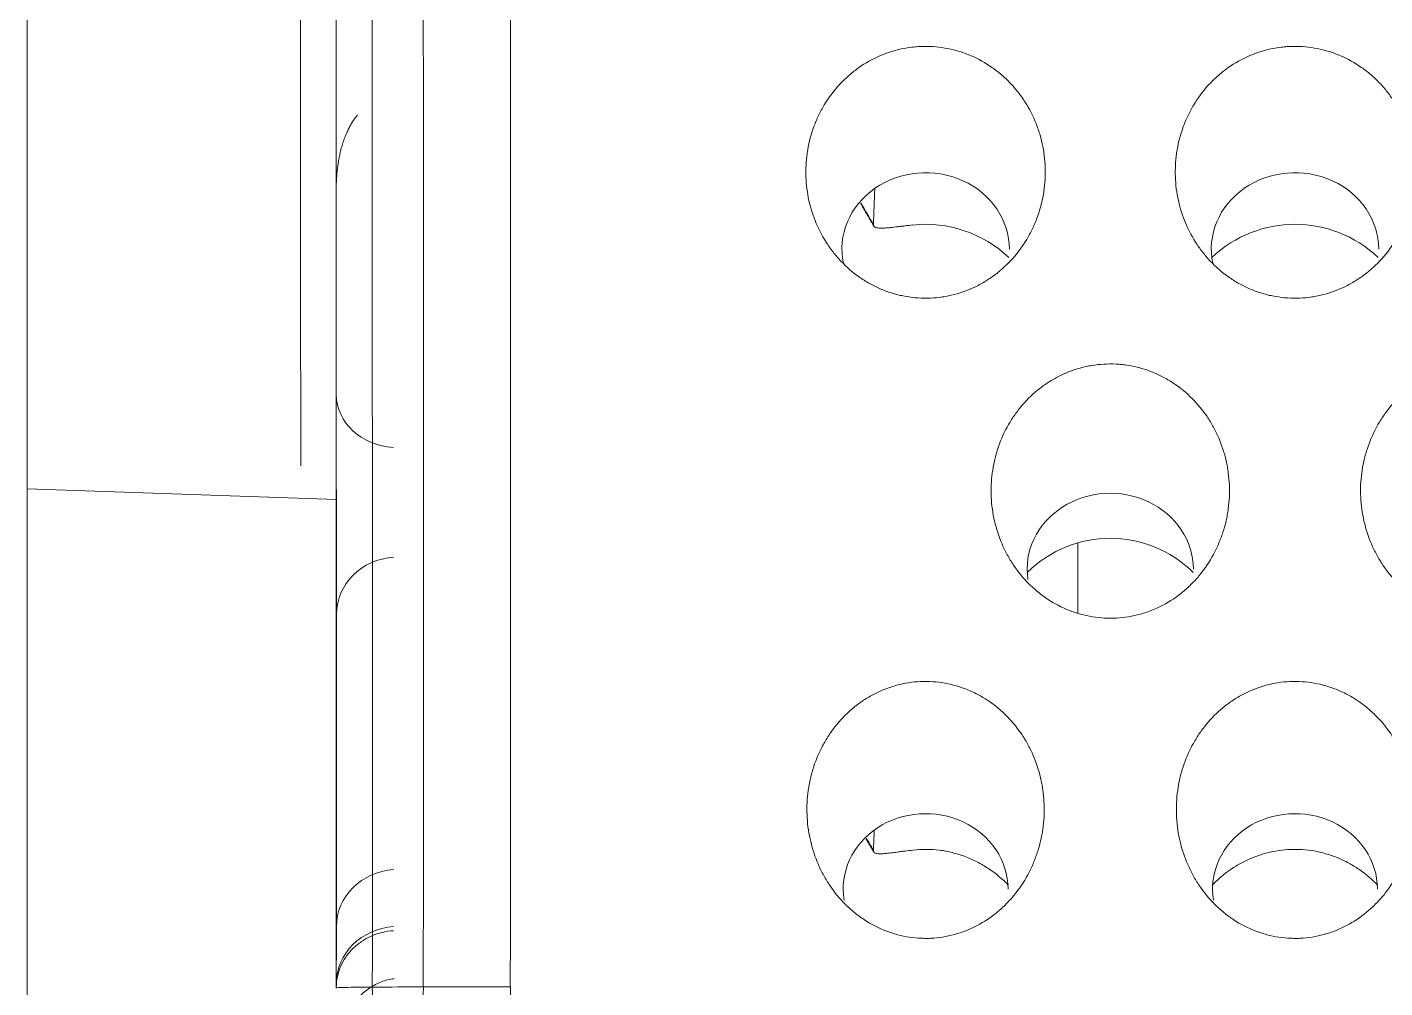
# Model space of a CAD drawing. Header units: millimetres. Extents: x 70151 to 230897, y 35202 to 113211.
# Drawn here: x 178099.42 to 178110.4, y 69166.39 to 69174.16 of the extents above; entities that cross this region are included whole.
import ezdxf

# ---------------------------------------------------------------- set-up
doc = ezdxf.new("R2010")
doc.units = ezdxf.units.MM
doc.header["$LTSCALE"] = 50
doc.layers.add('2-con', color=2, linetype='Continuous')
doc.layers.add('mark-B', color=2, linetype='Continuous', lineweight=20)

# ---------------------------------------------------------------- blocks, each defined once
blk = doc.blocks.new('무풍1WAY 대형')
at = {"layer": 'mark-B'}
for p, q in [((546.995, -410.538), (546.995, -409.971)), ((555.493, -410.975), (552.992, -410.888))]:
    blk.add_line(p, q, dxfattribs=at)
for centre, major_axis, ratio, start_param, end_param in [((552.495, -406.972), (0.498, -0.002), 0.927181, 4.785083, 6.283153), ((552.494, -407.433), (0.498, -0.001), 0.92732, 4.784149, 6.283153), ((545.24, -407.737), (-0.667, 0), 0.913545, 0, 3.290718), ((548.227, -407.737), (-0.667, 0), 0.913545, 0, 3.290718), ((552.493, -409.96), (0.498, 0), 0.927363, 4.781301, 6.283164), ((546.734, -410.324), (-0.672, 0), 0.913545, 0, 3.278154), ((546.734, -409.572), (0, -1.002), 0.971746, 5.522574, 7.043802), ((552.495, -411.736), (-0.498, 0), 0.860216, 3.141593, 4.642001), ((545.24, -412.912), (-0.677, 0), 0.913545, 0, 3.331167), ((548.227, -412.912), (-0.677, 0), 0.913545, 0, 3.331167), ((545.24, -412.084), (0, -1.029), 0.971746, 5.544418, 7.02195), ((548.227, -412.084), (0, -1.029), 0.971746, 5.544332, 6.386534)]:
    blk.add_ellipse(centre, major_axis=major_axis, ratio=ratio, start_param=start_param, end_param=end_param, dxfattribs=at)
for points, knots in [([(552.702, -406.943), (552.701, -406.898), (552.701, -406.81), (552.699, -406.633), (552.696, -406.501), (552.687, -406.237), (552.677, -406.061), (552.638, -405.535), (552.599, -405.186), (552.519, -404.664), (552.489, -404.49), (552.439, -404.23), (552.421, -404.144), (552.384, -403.971), (552.365, -403.885), (552.264, -403.455), (552.171, -403.115), (552.011, -402.612), (551.954, -402.445), (551.864, -402.196), (551.833, -402.113), (551.77, -401.948), (551.738, -401.866), (551.571, -401.458), (551.425, -401.137), (551.11, -400.51), (550.941, -400.204), (550.668, -399.753), (550.575, -399.605), (550.381, -399.312), (550.281, -399.167), (550.178, -399.023)], [0, 0, 0, 0, 0.015625, 0.03125, 0.0625, 0.0625, 0.125, 0.125, 0.25, 0.25, 0.3125, 0.3125, 0.34375, 0.34375, 0.375, 0.375, 0.5, 0.5, 0.5625, 0.5625, 0.59375, 0.59375, 0.625, 0.625, 0.75, 0.75, 0.875, 0.875, 0.9375, 0.9375, 1, 1, 1, 1]), ([(549.84, -399.233), (550.041, -399.511), (550.23, -399.797), (550.583, -400.383), (550.747, -400.683), (550.976, -401.143), (551.05, -401.298), (551.156, -401.533), (551.19, -401.612), (551.258, -401.77), (551.291, -401.849), (551.451, -402.247), (551.567, -402.57), (551.723, -403.061), (551.796, -403.308), (551.861, -403.557), (551.904, -403.724), (551.924, -403.807), (552.022, -404.226), (552.152, -404.898), (552.229, -405.577), (552.28, -406.26), (552.291, -406.602), (552.289, -406.947)], [0, 0, 0, 0, 0.125, 0.125, 0.25, 0.25, 0.3125, 0.3125, 0.34375, 0.34375, 0.375, 0.375, 0.5, 0.5, 0.5625, 0.59375, 0.59375, 0.625, 0.625, 0.75, 0.875, 0.875, 1, 1, 1, 1]), ([(551.585, -406.945), (551.587, -406.618), (551.576, -406.293), (551.528, -405.645), (551.455, -405), (551.333, -404.361), (551.241, -403.963), (551.222, -403.884), (551.183, -403.726), (551.162, -403.647), (551.098, -403.41), (551.052, -403.254), (550.906, -402.787), (550.797, -402.481), (550.646, -402.102), (550.615, -402.026), (550.552, -401.876), (550.519, -401.801), (550.42, -401.577), (550.351, -401.43), (550.136, -400.992), (549.981, -400.707), (549.649, -400.149), (549.472, -399.876), (549.282, -399.61)], [0, 0, 0, 0, 0.125, 0.125, 0.25, 0.375, 0.375, 0.40625, 0.40625, 0.4375, 0.4375, 0.5, 0.5, 0.625, 0.625, 0.65625, 0.65625, 0.6875, 0.6875, 0.75, 0.75, 0.875, 0.875, 1, 1, 1, 1]), ([(552.984, -406.389), (552.985, -406.425), (552.984, -406.46), (552.977, -406.513), (552.975, -406.53), (552.968, -406.565), (552.964, -406.582), (552.95, -406.632), (552.938, -406.665), (552.916, -406.713), (552.907, -406.729), (552.89, -406.76), (552.881, -406.774), (552.861, -406.803), (552.851, -406.817), (552.828, -406.844), (552.816, -406.858), (552.779, -406.895), (552.752, -406.918), (552.708, -406.947), (552.693, -406.956), (552.661, -406.973), (552.645, -406.98), (552.596, -406.999), (552.561, -407.008), (552.526, -407.012)], [0, 0, 0, 0, 0.125, 0.125, 0.1875, 0.1875, 0.25, 0.25, 0.375, 0.375, 0.4375, 0.4375, 0.5, 0.5, 0.5625, 0.5625, 0.625, 0.625, 0.75, 0.75, 0.8125, 0.8125, 0.875, 0.875, 1, 1, 1, 1]), ([(555.493, -432.338), (555.493, -430.208), (555.493, -428.078), (555.493, -423.815), (555.493, -421.683), (555.493, -415.283), (555.493, -411.012), (555.493, -406.739)], [0, 0, 0, 0, 0.25, 0.25, 0.5, 0.5, 1, 1, 1, 1]), ([(551.586, -417.851), (551.586, -417.4), (551.586, -416.948), (551.586, -416.043), (551.586, -415.59), (551.585, -414.231), (551.584, -413.323), (551.583, -411.959), (551.583, -411.504), (551.583, -410.593), (551.583, -410.138), (551.583, -408.77), (551.584, -407.858), (551.586, -406.945)], [0, 0, 0, 0, 0.125, 0.125, 0.25, 0.25, 0.5, 0.5, 0.625, 0.625, 0.75, 0.75, 1, 1, 1, 1]), ([(551.585, -406.945), (551.65, -406.946), (551.715, -406.946), (551.843, -406.947), (551.906, -406.947), (552.026, -406.947), (552.084, -406.947), (552.192, -406.947), (552.243, -406.947), (552.289, -406.947)], [0, 0, 0, 0, 0.25, 0.25, 0.5, 0.5, 0.75, 0.75, 1, 1, 1, 1]), ([(552.29, -406.947), (552.288, -407.856), (552.288, -408.764), (552.287, -410.126), (552.287, -410.58), (552.287, -411.487), (552.288, -411.94), (552.288, -413.299), (552.289, -414.203), (552.29, -415.557), (552.29, -416.008), (552.29, -416.909), (552.29, -417.359), (552.29, -417.809)], [0, 0, 0, 0, 0.25, 0.25, 0.375, 0.375, 0.5, 0.5, 0.75, 0.75, 0.875, 0.875, 1, 1, 1, 1]), ([(552.993, -406.941), (552.993, -406.97), (552.99, -406.999), (552.978, -407.055), (552.97, -407.083), (552.947, -407.137), (552.933, -407.162), (552.899, -407.211), (552.88, -407.234), (552.838, -407.276), (552.814, -407.295), (552.764, -407.329), (552.737, -407.344), (552.681, -407.369), (552.652, -407.379), (552.592, -407.393), (552.561, -407.398), (552.53, -407.4)], [0, 0, 0, 0, 0.125, 0.125, 0.25, 0.25, 0.375, 0.375, 0.5, 0.5, 0.625, 0.625, 0.75, 0.75, 0.875, 0.875, 1, 1, 1, 1]), ([(552.702, -417.749), (552.702, -416.855), (552.702, -415.958), (552.702, -414.611), (552.702, -414.161), (552.702, -413.486), (552.702, -413.261), (552.702, -412.811), (552.702, -412.586), (552.702, -411.459), (552.7, -410.557), (552.699, -409.203), (552.699, -408.751), (552.699, -407.847), (552.7, -407.395), (552.702, -406.943)], [0, 0, 0, 0, 0.25, 0.25, 0.375, 0.375, 0.4375, 0.4375, 0.5, 0.5, 0.75, 0.75, 0.875, 0.875, 1, 1, 1, 1]), ([(552.993, -406.938), (552.993, -406.939), (552.987, -406.939), (552.961, -406.941), (552.942, -406.941), (552.892, -406.942), (552.862, -406.942), (552.789, -406.943), (552.748, -406.943), (552.702, -406.944)], [0, 0, 0, 0, 0.25, 0.25, 0.5, 0.5, 0.75, 0.75, 1, 1, 1, 1]), ([(552.993, -406.973), (552.993, -407.05), (552.993, -407.127), (552.992, -407.242), (552.992, -407.28), (552.992, -407.357), (552.992, -407.395), (552.992, -407.434)], [0, 0, 0, 0, 0.499662, 0.499662, 0.74983, 0.74983, 1, 1, 1, 1]), ([(552.995, -407.066), (552.995, -408.815), (552.995, -410.563), (552.995, -412.474), (552.995, -412.642), (552.995, -412.81)], [0, 0, 0, 0, 0.912093, 0.912093, 1, 1, 1, 1]), ([(545.888, -407.613), (545.935, -407.659), (545.976, -407.71), (546.031, -407.79), (546.048, -407.818), (546.071, -407.861), (546.079, -407.875), (546.093, -407.905), (546.1, -407.92), (546.133, -407.995), (546.154, -408.057), (546.176, -408.152), (546.183, -408.184), (546.192, -408.249), (546.195, -408.282), (546.201, -408.38), (546.199, -408.445), (546.188, -408.542), (546.183, -408.575), (546.173, -408.623), (546.169, -408.639), (546.161, -408.671), (546.157, -408.687), (546.133, -408.765), (546.109, -408.825), (546.064, -408.912), (546.048, -408.94), (546.021, -408.982), (546.012, -408.996), (545.993, -409.023), (545.983, -409.036), (545.933, -409.1), (545.889, -409.147), (545.827, -409.2), (545.814, -409.211), (545.788, -409.231), (545.775, -409.241), (545.734, -409.269), (545.707, -409.286), (545.621, -409.334), (545.561, -409.359), (545.482, -409.383), (545.467, -409.387), (545.434, -409.395), (545.418, -409.398), (545.37, -409.407), (545.306, -409.416), (545.24, -409.417), (545.175, -409.414), (545.142, -409.411), (545.044, -409.397), (544.981, -409.38), (544.889, -409.345), (544.859, -409.332), (544.8, -409.302), (544.744, -409.269), (544.691, -409.231), (544.653, -409.2), (544.64, -409.19), (544.616, -409.168), (544.603, -409.156), (544.545, -409.098), (544.503, -409.048), (544.457, -408.981), (544.449, -408.967), (544.431, -408.939), (544.423, -408.925), (544.399, -408.881), (544.385, -408.852), (544.346, -408.762), (544.325, -408.7), (544.306, -408.62), (544.303, -408.604), (544.297, -408.572), (544.289, -408.523), (544.284, -408.474), (544.279, -408.377), (544.281, -408.312), (544.29, -408.23), (544.293, -408.214), (544.298, -408.181), (544.307, -408.133), (544.327, -408.054), (544.349, -407.993), (544.373, -407.932), (544.387, -407.902), (544.432, -407.814), (544.467, -407.759), (544.527, -407.682), (544.548, -407.658), (544.582, -407.622), (544.594, -407.61), (544.617, -407.587), (544.63, -407.576), (544.692, -407.522), (544.745, -407.485), (544.83, -407.437), (544.86, -407.423), (544.905, -407.403), (544.92, -407.397), (544.951, -407.386), (544.967, -407.381), (545.045, -407.357), (545.109, -407.345), (545.191, -407.339), (545.207, -407.338), (545.24, -407.338), (545.257, -407.338), (545.306, -407.34), (545.371, -407.346), (545.435, -407.359), (545.483, -407.372), (545.499, -407.376), (545.53, -407.387), (545.546, -407.392), (545.622, -407.422), (545.68, -407.452), (545.749, -407.497), (545.762, -407.506), (545.789, -407.526), (545.802, -407.536), (545.84, -407.567), (545.865, -407.589), (545.888, -407.613)], [0, 0, 0, 0, 0.03125, 0.03125, 0.046875, 0.046875, 0.054687, 0.054687, 0.0625, 0.0625, 0.09375, 0.09375, 0.109375, 0.109375, 0.125, 0.125, 0.15625, 0.15625, 0.171875, 0.171875, 0.179687, 0.179687, 0.1875, 0.1875, 0.21875, 0.21875, 0.234375, 0.234375, 0.242187, 0.242187, 0.25, 0.25, 0.28125, 0.28125, 0.289062, 0.289062, 0.296875, 0.296875, 0.3125, 0.3125, 0.34375, 0.34375, 0.351562, 0.351562, 0.359375, 0.359375, 0.375, 0.390625, 0.390625, 0.40625, 0.40625, 0.4375, 0.4375, 0.453125, 0.453125, 0.46875, 0.484375, 0.484375, 0.492188, 0.492188, 0.5, 0.5, 0.53125, 0.53125, 0.539063, 0.539063, 0.546875, 0.546875, 0.5625, 0.5625, 0.59375, 0.59375, 0.601563, 0.601563, 0.609375, 0.625, 0.625, 0.65625, 0.65625, 0.664063, 0.664063, 0.671875, 0.6875, 0.703125, 0.703125, 0.71875, 0.71875, 0.75, 0.75, 0.765625, 0.765625, 0.773438, 0.773438, 0.78125, 0.78125, 0.8125, 0.8125, 0.828125, 0.828125, 0.835938, 0.835938, 0.84375, 0.84375, 0.875, 0.875, 0.882813, 0.882813, 0.890625, 0.890625, 0.90625, 0.921875, 0.921875, 0.929688, 0.929688, 0.9375, 0.9375, 0.96875, 0.96875, 0.976563, 0.976563, 0.984375, 0.984375, 1, 1, 1, 1]), ([(548.876, -407.613), (548.923, -407.659), (548.964, -407.71), (549.018, -407.79), (549.035, -407.818), (549.059, -407.861), (549.067, -407.875), (549.081, -407.905), (549.088, -407.92), (549.121, -407.995), (549.141, -408.057), (549.164, -408.152), (549.17, -408.184), (549.18, -408.249), (549.183, -408.282), (549.189, -408.38), (549.187, -408.445), (549.175, -408.542), (549.17, -408.575), (549.16, -408.623), (549.157, -408.639), (549.149, -408.671), (549.144, -408.687), (549.121, -408.765), (549.096, -408.825), (549.052, -408.912), (549.035, -408.94), (549.009, -408.982), (549, -408.996), (548.981, -409.023), (548.971, -409.036), (548.921, -409.1), (548.876, -409.147), (548.814, -409.2), (548.802, -409.211), (548.776, -409.231), (548.762, -409.241), (548.722, -409.269), (548.694, -409.286), (548.609, -409.334), (548.549, -409.359), (548.47, -409.383), (548.454, -409.387), (548.422, -409.395), (548.406, -409.398), (548.358, -409.407), (548.293, -409.416), (548.228, -409.417), (548.162, -409.414), (548.129, -409.411), (548.032, -409.397), (547.969, -409.38), (547.877, -409.345), (547.846, -409.332), (547.788, -409.302), (547.731, -409.269), (547.678, -409.231), (547.64, -409.2), (547.628, -409.19), (547.603, -409.168), (547.591, -409.156), (547.533, -409.098), (547.491, -409.048), (547.445, -408.981), (547.436, -408.967), (547.419, -408.939), (547.411, -408.925), (547.387, -408.881), (547.372, -408.852), (547.333, -408.762), (547.313, -408.7), (547.294, -408.62), (547.291, -408.604), (547.284, -408.572), (547.276, -408.523), (547.272, -408.474), (547.266, -408.377), (547.268, -408.312), (547.278, -408.23), (547.28, -408.214), (547.286, -408.181), (547.295, -408.133), (547.315, -408.054), (547.337, -407.993), (547.361, -407.932), (547.375, -407.902), (547.42, -407.814), (547.455, -407.759), (547.515, -407.682), (547.536, -407.658), (547.57, -407.622), (547.581, -407.61), (547.605, -407.587), (547.617, -407.576), (547.679, -407.522), (547.733, -407.485), (547.818, -407.437), (547.847, -407.423), (547.892, -407.403), (547.908, -407.397), (547.939, -407.386), (547.954, -407.381), (548.033, -407.357), (548.097, -407.345), (548.178, -407.339), (548.195, -407.338), (548.228, -407.338), (548.244, -407.338), (548.294, -407.34), (548.359, -407.346), (548.423, -407.359), (548.47, -407.372), (548.486, -407.376), (548.517, -407.387), (548.533, -407.392), (548.61, -407.422), (548.668, -407.452), (548.736, -407.497), (548.75, -407.506), (548.776, -407.526), (548.79, -407.536), (548.828, -407.567), (548.852, -407.589), (548.876, -407.613)], [0, 0, 0, 0, 0.03125, 0.03125, 0.046875, 0.046875, 0.054687, 0.054687, 0.0625, 0.0625, 0.09375, 0.09375, 0.109375, 0.109375, 0.125, 0.125, 0.15625, 0.15625, 0.171875, 0.171875, 0.179687, 0.179687, 0.1875, 0.1875, 0.21875, 0.21875, 0.234375, 0.234375, 0.242187, 0.242187, 0.25, 0.25, 0.28125, 0.28125, 0.289062, 0.289062, 0.296875, 0.296875, 0.3125, 0.3125, 0.34375, 0.34375, 0.351562, 0.351562, 0.359375, 0.359375, 0.375, 0.390625, 0.390625, 0.40625, 0.40625, 0.4375, 0.4375, 0.453125, 0.453125, 0.46875, 0.484375, 0.484375, 0.492187, 0.492187, 0.5, 0.5, 0.53125, 0.53125, 0.539062, 0.539062, 0.546875, 0.546875, 0.5625, 0.5625, 0.59375, 0.59375, 0.601562, 0.601562, 0.609375, 0.625, 0.625, 0.65625, 0.65625, 0.664062, 0.664062, 0.671875, 0.6875, 0.703125, 0.703125, 0.71875, 0.71875, 0.75, 0.75, 0.765625, 0.765625, 0.773437, 0.773437, 0.78125, 0.78125, 0.8125, 0.8125, 0.828125, 0.828125, 0.835937, 0.835937, 0.84375, 0.84375, 0.875, 0.875, 0.882813, 0.882813, 0.890625, 0.890625, 0.90625, 0.921875, 0.921875, 0.929688, 0.929688, 0.9375, 0.9375, 0.96875, 0.96875, 0.976563, 0.976563, 0.984375, 0.984375, 1, 1, 1, 1]), ([(545.907, -407.77), (545.902, -407.774), (545.898, -407.779), (545.882, -407.795), (545.848, -407.828), (545.787, -407.878), (545.734, -407.913), (545.693, -407.937), (545.679, -407.945), (545.651, -407.96), (545.636, -407.967), (545.564, -408), (545.504, -408.021), (545.411, -408.042), (545.379, -408.047), (545.316, -408.055), (545.284, -408.057), (545.189, -408.058), (545.125, -408.053), (545.047, -408.037), (545.031, -408.033), (545, -408.025), (544.954, -408.012), (544.88, -407.985), (544.823, -407.957), (544.781, -407.934), (544.767, -407.925), (544.74, -407.908), (544.727, -407.9), (544.662, -407.854), (544.614, -407.813), (544.571, -407.768)], [0, 0, 0, 0, 0.01294, 0.01294, 0.044816, 0.108567, 0.172318, 0.172318, 0.204194, 0.204194, 0.236069, 0.236069, 0.363572, 0.363572, 0.427323, 0.427323, 0.491074, 0.491074, 0.618576, 0.618576, 0.650452, 0.650452, 0.682327, 0.746079, 0.80983, 0.80983, 0.841705, 0.841705, 0.873581, 0.873581, 1, 1, 1, 1]), ([(548.329, -408.052), (548.257, -408.06), (548.187, -408.059), (548.098, -408.049), (548.081, -408.046), (548.046, -408.039), (548.028, -408.036), (547.976, -408.023), (547.908, -408.002), (547.843, -407.973), (547.795, -407.949), (547.78, -407.94), (547.749, -407.922), (547.734, -407.912), (547.66, -407.864), (547.607, -407.818), (547.558, -407.768)], [0, 0, 0, 0, 0.250767, 0.250767, 0.313459, 0.313459, 0.376151, 0.376151, 0.501535, 0.626918, 0.626918, 0.68961, 0.68961, 0.752302, 0.752302, 1, 1, 1, 1]), ([(548.649, -408.05), (548.649, -408.043), (548.647, -408.038), (548.642, -408.032), (548.639, -408.03), (548.634, -408.027), (548.63, -408.026), (548.619, -408.023), (548.609, -408.022), (548.592, -408.021), (548.586, -408.022), (548.573, -408.022), (548.559, -408.023), (548.543, -408.025), (548.527, -408.027), (548.518, -408.028), (548.492, -408.031), (548.473, -408.033), (548.444, -408.037), (548.434, -408.039), (548.413, -408.042), (548.403, -408.043), (548.372, -408.047), (548.35, -408.049), (548.329, -408.052)], [0, 0, 0, 0, 0.125, 0.125, 0.1875, 0.1875, 0.25, 0.25, 0.375, 0.375, 0.4375, 0.4375, 0.5, 0.5625, 0.5625, 0.625, 0.625, 0.75, 0.75, 0.8125, 0.8125, 0.875, 0.875, 1, 1, 1, 1]), ([(544.405, -410.206), (544.452, -410.253), (544.493, -410.303), (544.547, -410.384), (544.563, -410.411), (544.594, -410.468), (544.609, -410.498), (544.648, -410.588), (544.668, -410.65), (544.689, -410.745), (544.695, -410.777), (544.704, -410.842), (544.707, -410.875), (544.712, -410.973), (544.709, -411.037), (544.696, -411.134), (544.69, -411.166), (544.68, -411.214), (544.676, -411.23), (544.667, -411.261), (544.662, -411.277), (544.637, -411.355), (544.612, -411.414), (544.566, -411.5), (544.549, -411.528), (544.512, -411.582), (544.493, -411.608), (544.431, -411.684), (544.385, -411.73), (544.322, -411.781), (544.309, -411.791), (544.283, -411.811), (544.269, -411.82), (544.228, -411.847), (544.2, -411.864), (544.114, -411.909), (544.053, -411.933), (543.974, -411.955), (543.958, -411.959), (543.926, -411.966), (543.878, -411.975), (543.797, -411.984), (543.732, -411.984), (543.683, -411.982), (543.667, -411.981), (543.634, -411.977), (543.618, -411.975), (543.537, -411.962), (543.474, -411.945), (543.383, -411.909), (543.353, -411.895), (543.295, -411.865), (543.238, -411.832), (543.186, -411.794), (543.148, -411.763), (543.135, -411.752), (543.111, -411.73), (543.099, -411.719), (543.041, -411.661), (543, -411.611), (542.954, -411.544), (542.945, -411.53), (542.928, -411.502), (542.92, -411.488), (542.897, -411.444), (542.882, -411.415), (542.844, -411.325), (542.824, -411.264), (542.806, -411.184), (542.802, -411.168), (542.797, -411.135), (542.789, -411.087), (542.785, -411.038), (542.781, -410.941), (542.783, -410.876), (542.794, -410.795), (542.797, -410.779), (542.803, -410.747), (542.813, -410.699), (542.834, -410.62), (542.857, -410.56), (542.876, -410.515), (542.883, -410.5), (542.897, -410.471), (542.905, -410.456), (542.944, -410.384), (542.98, -410.33), (543.041, -410.254), (543.063, -410.23), (543.098, -410.196), (543.11, -410.184), (543.134, -410.162), (543.146, -410.151), (543.209, -410.099), (543.263, -410.063), (543.35, -410.018), (543.379, -410.004), (543.425, -409.986), (543.441, -409.98), (543.472, -409.969), (543.487, -409.965), (543.566, -409.943), (543.63, -409.932), (543.712, -409.927), (543.728, -409.927), (543.761, -409.927), (543.777, -409.927), (543.826, -409.93), (543.891, -409.937), (543.955, -409.951), (544.002, -409.964), (544.018, -409.969), (544.049, -409.979), (544.065, -409.985), (544.141, -410.015), (544.198, -410.045), (544.266, -410.09), (544.28, -410.1), (544.306, -410.119), (544.319, -410.129), (544.357, -410.161), (544.382, -410.183), (544.405, -410.206)], [0, 0, 0, 0, 0.03125, 0.03125, 0.046875, 0.046875, 0.0625, 0.0625, 0.09375, 0.09375, 0.109375, 0.109375, 0.125, 0.125, 0.15625, 0.15625, 0.171875, 0.171875, 0.179688, 0.179688, 0.1875, 0.1875, 0.21875, 0.21875, 0.234375, 0.234375, 0.25, 0.25, 0.28125, 0.28125, 0.289063, 0.289063, 0.296875, 0.296875, 0.3125, 0.3125, 0.34375, 0.34375, 0.351563, 0.351563, 0.359375, 0.375, 0.390625, 0.390625, 0.398438, 0.398438, 0.40625, 0.40625, 0.4375, 0.4375, 0.453125, 0.453125, 0.46875, 0.484375, 0.484375, 0.492188, 0.492188, 0.5, 0.5, 0.53125, 0.53125, 0.539063, 0.539063, 0.546875, 0.546875, 0.5625, 0.5625, 0.59375, 0.59375, 0.601563, 0.601563, 0.609375, 0.625, 0.625, 0.65625, 0.65625, 0.664063, 0.664063, 0.671875, 0.6875, 0.703125, 0.703125, 0.710938, 0.710938, 0.71875, 0.71875, 0.75, 0.75, 0.765625, 0.765625, 0.773438, 0.773438, 0.78125, 0.78125, 0.8125, 0.8125, 0.828125, 0.828125, 0.835938, 0.835938, 0.84375, 0.84375, 0.875, 0.875, 0.882813, 0.882813, 0.890625, 0.890625, 0.90625, 0.921875, 0.921875, 0.929688, 0.929688, 0.9375, 0.9375, 0.96875, 0.96875, 0.976563, 0.976563, 0.984375, 0.984375, 1, 1, 1, 1]), ([(547.393, -410.206), (547.439, -410.253), (547.48, -410.303), (547.534, -410.384), (547.551, -410.411), (547.582, -410.468), (547.596, -410.498), (547.635, -410.588), (547.655, -410.65), (547.677, -410.745), (547.683, -410.777), (547.692, -410.842), (547.695, -410.875), (547.699, -410.973), (547.696, -411.037), (547.684, -411.134), (547.678, -411.166), (547.667, -411.214), (547.663, -411.23), (547.655, -411.261), (547.65, -411.277), (547.625, -411.355), (547.6, -411.414), (547.553, -411.5), (547.536, -411.528), (547.5, -411.582), (547.48, -411.608), (547.418, -411.684), (547.373, -411.73), (547.31, -411.781), (547.297, -411.791), (547.27, -411.811), (547.257, -411.82), (547.216, -411.847), (547.188, -411.864), (547.101, -411.909), (547.041, -411.933), (546.962, -411.955), (546.946, -411.959), (546.914, -411.966), (546.866, -411.975), (546.785, -411.984), (546.72, -411.984), (546.671, -411.982), (546.654, -411.981), (546.621, -411.977), (546.605, -411.975), (546.524, -411.962), (546.462, -411.945), (546.37, -411.909), (546.34, -411.895), (546.282, -411.865), (546.226, -411.832), (546.173, -411.794), (546.135, -411.763), (546.123, -411.752), (546.098, -411.73), (546.087, -411.719), (546.028, -411.661), (545.987, -411.611), (545.942, -411.544), (545.933, -411.53), (545.916, -411.502), (545.908, -411.488), (545.884, -411.444), (545.87, -411.415), (545.831, -411.325), (545.811, -411.264), (545.793, -411.184), (545.79, -411.168), (545.784, -411.135), (545.777, -411.087), (545.772, -411.038), (545.768, -410.941), (545.771, -410.876), (545.782, -410.795), (545.785, -410.779), (545.79, -410.747), (545.8, -410.699), (545.822, -410.62), (545.845, -410.56), (545.864, -410.515), (545.871, -410.5), (545.885, -410.471), (545.892, -410.456), (545.931, -410.384), (545.968, -410.33), (546.029, -410.254), (546.051, -410.23), (546.085, -410.196), (546.097, -410.184), (546.121, -410.162), (546.134, -410.151), (546.197, -410.099), (546.251, -410.063), (546.337, -410.018), (546.367, -410.004), (546.413, -409.986), (546.428, -409.98), (546.459, -409.969), (546.475, -409.965), (546.553, -409.943), (546.617, -409.932), (546.699, -409.927), (546.716, -409.927), (546.749, -409.927), (546.765, -409.927), (546.814, -409.93), (546.879, -409.937), (546.942, -409.951), (546.99, -409.964), (547.005, -409.969), (547.037, -409.979), (547.052, -409.985), (547.128, -410.015), (547.186, -410.045), (547.254, -410.09), (547.267, -410.1), (547.294, -410.119), (547.307, -410.129), (547.345, -410.161), (547.369, -410.183), (547.393, -410.206)], [0, 0, 0, 0, 0.03125, 0.03125, 0.046875, 0.046875, 0.0625, 0.0625, 0.09375, 0.09375, 0.109375, 0.109375, 0.125, 0.125, 0.15625, 0.15625, 0.171875, 0.171875, 0.179687, 0.179687, 0.1875, 0.1875, 0.21875, 0.21875, 0.234375, 0.234375, 0.25, 0.25, 0.28125, 0.28125, 0.289062, 0.289062, 0.296875, 0.296875, 0.3125, 0.3125, 0.34375, 0.34375, 0.351562, 0.351562, 0.359375, 0.375, 0.390625, 0.390625, 0.398437, 0.398437, 0.40625, 0.40625, 0.4375, 0.4375, 0.453125, 0.453125, 0.46875, 0.484375, 0.484375, 0.492188, 0.492188, 0.5, 0.5, 0.53125, 0.53125, 0.539063, 0.539063, 0.546875, 0.546875, 0.5625, 0.5625, 0.59375, 0.59375, 0.601563, 0.601563, 0.609375, 0.625, 0.625, 0.65625, 0.65625, 0.664063, 0.664063, 0.671875, 0.6875, 0.703125, 0.703125, 0.710938, 0.710938, 0.71875, 0.71875, 0.75, 0.75, 0.765625, 0.765625, 0.773438, 0.773438, 0.78125, 0.78125, 0.8125, 0.8125, 0.828125, 0.828125, 0.835938, 0.835938, 0.84375, 0.84375, 0.875, 0.875, 0.882813, 0.882813, 0.890625, 0.890625, 0.90625, 0.921875, 0.921875, 0.929688, 0.929688, 0.9375, 0.9375, 0.96875, 0.96875, 0.976563, 0.976563, 0.984375, 0.984375, 1, 1, 1, 1]), ([(552.991, -409.96), (552.991, -409.977), (552.991, -409.998), (552.991, -410.032), (552.992, -410.044), (552.992, -410.07), (552.992, -410.084), (552.992, -410.126), (552.992, -410.157), (552.992, -410.206), (552.992, -410.223), (552.992, -410.258), (552.992, -410.276), (552.992, -410.332), (552.992, -410.41), (552.992, -410.494), (552.992, -410.559), (552.992, -410.581), (552.992, -410.625), (552.992, -410.648), (552.992, -410.715), (552.992, -410.76), (552.992, -410.829), (552.992, -410.852), (552.992, -410.898), (552.992, -410.922), (552.993, -410.991), (552.993, -411.082), (552.993, -411.17), (552.993, -411.236), (552.993, -411.258), (552.993, -411.3), (552.993, -411.32), (552.993, -411.381), (552.993, -411.42), (552.993, -411.476), (552.993, -411.495), (552.993, -411.53), (552.993, -411.548), (552.993, -411.598), (552.993, -411.66), (552.993, -411.712), (552.993, -411.736)], [0, 0, 0, 0, 0.0625, 0.0625, 0.09375, 0.09375, 0.125, 0.125, 0.1875, 0.1875, 0.21875, 0.21875, 0.25, 0.25, 0.3125, 0.375, 0.375, 0.40625, 0.40625, 0.4375, 0.4375, 0.5, 0.5, 0.53125, 0.53125, 0.5625, 0.5625, 0.625, 0.6875, 0.6875, 0.71875, 0.71875, 0.75, 0.75, 0.8125, 0.8125, 0.84375, 0.84375, 0.875, 0.875, 0.9375, 1, 1, 1, 1]), ([(553.281, -411.16), (553.281, -411.238), (553.281, -411.334), (553.281, -411.502), (553.281, -411.562), (553.281, -411.659), (553.281, -411.692), (553.281, -411.744), (553.281, -411.761), (553.281, -411.797), (553.281, -411.958), (553.282, -412.138), (553.282, -412.486), (553.282, -412.675), (553.282, -412.98), (553.282, -413.085), (553.282, -413.248), (553.282, -413.304), (553.282, -413.416), (553.282, -413.473), (553.282, -413.764), (553.282, -414.007), (553.282, -414.514), (553.282, -414.777), (553.282, -415.326), (553.282, -415.61), (553.282, -415.979), (553.282, -416.054), (553.282, -416.203), (553.282, -416.429), (553.282, -416.657), (553.282, -417.118), (553.282, -417.431), (553.282, -418.065), (553.282, -418.388), (553.282, -418.798), (553.282, -418.88), (553.282, -419.004), (553.282, -419.045), (553.282, -419.128), (553.282, -419.335), (553.282, -419.542), (553.282, -420.037), (553.282, -420.696), (553.282, -421.353), (553.282, -421.844), (553.282, -422.008), (553.282, -422.334), (553.282, -422.496), (553.282, -422.977), (553.282, -423.604), (553.282, -424.206), (553.282, -424.647), (553.282, -424.793), (553.282, -424.973), (553.282, -425.009), (553.282, -425.08), (553.282, -425.116), (553.282, -425.223), (553.282, -425.293), (553.282, -425.641), (553.282, -425.909), (553.282, -426.294), (553.282, -426.42), (553.282, -426.605), (553.282, -426.666), (553.282, -426.786), (553.282, -426.845), (553.282, -427.136), (553.282, -427.354), (553.282, -427.764), (553.282, -427.955), (553.282, -428.22), (553.282, -428.305), (553.282, -428.427), (553.282, -428.467), (553.282, -428.525), (553.282, -428.544), (553.282, -428.582), (553.282, -428.75), (553.282, -428.897), (553.282, -429.124), (553.282, -429.221), (553.282, -429.382), (553.282, -429.446), (553.282, -429.539), (553.282, -429.567), (553.282, -429.582), (553.282, -429.584), (553.282, -429.584)], [0, 0, 0, 0, 0.036589, 0.036589, 0.054884, 0.054884, 0.064031, 0.064031, 0.068605, 0.068605, 0.073179, 0.109768, 0.109768, 0.146357, 0.146357, 0.164652, 0.164652, 0.173799, 0.173799, 0.182947, 0.182947, 0.219536, 0.219536, 0.256125, 0.256125, 0.292715, 0.292715, 0.301862, 0.301862, 0.311009, 0.329304, 0.329304, 0.365893, 0.365893, 0.402483, 0.402483, 0.41163, 0.41163, 0.416204, 0.416204, 0.420777, 0.439072, 0.439072, 0.475661, 0.51225, 0.51225, 0.530545, 0.530545, 0.54884, 0.54884, 0.585429, 0.622018, 0.622018, 0.640313, 0.640313, 0.644887, 0.644887, 0.64946, 0.64946, 0.658608, 0.658608, 0.695197, 0.695197, 0.713492, 0.713492, 0.722639, 0.722639, 0.731786, 0.731786, 0.768376, 0.768376, 0.804965, 0.804965, 0.82326, 0.82326, 0.832407, 0.832407, 0.836981, 0.836981, 0.841554, 0.878144, 0.878144, 0.914733, 0.914733, 0.951322, 0.951322, 0.987912, 0.987912, 1, 1, 1, 1]), ([(552.993, -411.736), (552.993, -411.926), (552.993, -412.133), (552.993, -412.581), (552.993, -412.821), (552.993, -413.102), (552.993, -413.126), (552.993, -413.151)], [0, 0, 0, 0, 0.477384, 0.477384, 0.954768, 0.954768, 1, 1, 1, 1]), ([(546.045, -412.97), (546.08, -413.026), (546.109, -413.083), (546.157, -413.203), (546.175, -413.265), (546.194, -413.361), (546.199, -413.393), (546.206, -413.458), (546.209, -413.522), (546.207, -413.587), (546.204, -413.636), (546.202, -413.652), (546.198, -413.684), (546.196, -413.7), (546.182, -413.781), (546.165, -413.843), (546.132, -413.934), (546.119, -413.964), (546.098, -414.008), (546.091, -414.022), (546.075, -414.051), (546.067, -414.065), (546.025, -414.135), (545.987, -414.187), (545.922, -414.259), (545.899, -414.282), (545.863, -414.315), (545.85, -414.326), (545.825, -414.346), (545.812, -414.356), (545.747, -414.405), (545.691, -414.438), (545.618, -414.472), (545.603, -414.479), (545.572, -414.491), (545.557, -414.497), (545.51, -414.513), (545.448, -414.53), (545.384, -414.542), (545.335, -414.547), (545.319, -414.549), (545.287, -414.551), (545.27, -414.552), (545.188, -414.553), (545.123, -414.547), (545.028, -414.528), (544.996, -414.52), (544.949, -414.506), (544.933, -414.5), (544.903, -414.489), (544.888, -414.483), (544.813, -414.451), (544.756, -414.419), (544.689, -414.373), (544.676, -414.363), (544.65, -414.343), (544.612, -414.312), (544.554, -414.256), (544.511, -414.207), (544.471, -414.156), (544.452, -414.129), (544.4, -414.046), (544.37, -413.989), (544.334, -413.898), (544.324, -413.867), (544.305, -413.805), (544.298, -413.773), (544.279, -413.678), (544.273, -413.613), (544.271, -413.516), (544.273, -413.483), (544.278, -413.418), (544.282, -413.386), (544.298, -413.291), (544.315, -413.228), (544.343, -413.152), (544.349, -413.136), (544.362, -413.106), (544.382, -413.062), (544.405, -413.019), (544.455, -412.936), (544.493, -412.884), (544.581, -412.786), (544.629, -412.742), (544.707, -412.684), (544.734, -412.666), (544.776, -412.641), (544.79, -412.633), (544.819, -412.617), (544.834, -412.61), (544.907, -412.575), (544.969, -412.554), (545.048, -412.536), (545.064, -412.532), (545.096, -412.527), (545.112, -412.524), (545.161, -412.518), (545.194, -412.516), (545.291, -412.515), (545.356, -412.521), (545.437, -412.537), (545.453, -412.54), (545.484, -412.549), (545.531, -412.562), (545.607, -412.59), (545.666, -412.619), (545.709, -412.643), (545.723, -412.652), (545.75, -412.669), (545.764, -412.678), (545.831, -412.725), (545.88, -412.768), (545.947, -412.839), (545.968, -412.864), (546.009, -412.916), (546.027, -412.942), (546.045, -412.97)], [0, 0, 0, 0, 0.03125, 0.03125, 0.0625, 0.0625, 0.078125, 0.078125, 0.09375, 0.109375, 0.109375, 0.117187, 0.117187, 0.125, 0.125, 0.15625, 0.15625, 0.171875, 0.171875, 0.179687, 0.179687, 0.1875, 0.1875, 0.21875, 0.21875, 0.234375, 0.234375, 0.242187, 0.242187, 0.25, 0.25, 0.28125, 0.28125, 0.289062, 0.289062, 0.296875, 0.296875, 0.3125, 0.328125, 0.328125, 0.335937, 0.335937, 0.34375, 0.34375, 0.375, 0.375, 0.390625, 0.390625, 0.398437, 0.398437, 0.40625, 0.40625, 0.4375, 0.4375, 0.445312, 0.445312, 0.453125, 0.46875, 0.484375, 0.484375, 0.5, 0.5, 0.53125, 0.53125, 0.546875, 0.546875, 0.5625, 0.5625, 0.59375, 0.59375, 0.609375, 0.609375, 0.625, 0.625, 0.65625, 0.65625, 0.664062, 0.664062, 0.671875, 0.6875, 0.6875, 0.71875, 0.71875, 0.75, 0.75, 0.765625, 0.765625, 0.773437, 0.773437, 0.78125, 0.78125, 0.8125, 0.8125, 0.820312, 0.820312, 0.828125, 0.828125, 0.84375, 0.84375, 0.875, 0.875, 0.882812, 0.882812, 0.890625, 0.90625, 0.921875, 0.921875, 0.929687, 0.929687, 0.9375, 0.9375, 0.96875, 0.96875, 0.984375, 0.984375, 1, 1, 1, 1]), ([(549.032, -412.97), (549.068, -413.026), (549.097, -413.083), (549.144, -413.203), (549.163, -413.265), (549.182, -413.361), (549.186, -413.393), (549.193, -413.458), (549.197, -413.522), (549.195, -413.587), (549.191, -413.636), (549.189, -413.652), (549.185, -413.684), (549.183, -413.7), (549.169, -413.781), (549.153, -413.843), (549.119, -413.934), (549.107, -413.964), (549.086, -414.008), (549.078, -414.022), (549.063, -414.051), (549.055, -414.065), (549.013, -414.135), (548.974, -414.187), (548.909, -414.259), (548.886, -414.282), (548.85, -414.315), (548.838, -414.326), (548.813, -414.346), (548.8, -414.356), (548.735, -414.405), (548.679, -414.438), (548.605, -414.472), (548.59, -414.479), (548.56, -414.491), (548.544, -414.497), (548.498, -414.513), (548.435, -414.53), (548.371, -414.542), (548.323, -414.547), (548.307, -414.549), (548.274, -414.551), (548.258, -414.552), (548.176, -414.553), (548.111, -414.547), (548.015, -414.528), (547.984, -414.52), (547.937, -414.506), (547.921, -414.5), (547.89, -414.489), (547.875, -414.483), (547.8, -414.451), (547.744, -414.419), (547.677, -414.373), (547.664, -414.363), (547.638, -414.343), (547.6, -414.312), (547.541, -414.256), (547.499, -414.207), (547.459, -414.156), (547.44, -414.129), (547.387, -414.046), (547.358, -413.989), (547.322, -413.898), (547.311, -413.867), (547.293, -413.805), (547.285, -413.773), (547.267, -413.678), (547.26, -413.613), (547.259, -413.516), (547.26, -413.483), (547.265, -413.418), (547.269, -413.386), (547.286, -413.291), (547.303, -413.228), (547.331, -413.152), (547.337, -413.136), (547.35, -413.106), (547.37, -413.062), (547.393, -413.019), (547.443, -412.936), (547.481, -412.884), (547.569, -412.786), (547.617, -412.742), (547.694, -412.684), (547.721, -412.666), (547.763, -412.641), (547.777, -412.633), (547.806, -412.617), (547.821, -412.61), (547.895, -412.575), (547.956, -412.554), (548.035, -412.536), (548.051, -412.532), (548.084, -412.527), (548.1, -412.524), (548.149, -412.518), (548.181, -412.516), (548.279, -412.515), (548.344, -412.521), (548.424, -412.537), (548.44, -412.54), (548.472, -412.549), (548.519, -412.562), (548.595, -412.59), (548.653, -412.619), (548.696, -412.643), (548.71, -412.652), (548.738, -412.669), (548.752, -412.678), (548.818, -412.725), (548.867, -412.768), (548.934, -412.839), (548.956, -412.864), (548.996, -412.916), (549.015, -412.942), (549.032, -412.97)], [0, 0, 0, 0, 0.03125, 0.03125, 0.0625, 0.0625, 0.078125, 0.078125, 0.09375, 0.109375, 0.109375, 0.117188, 0.117188, 0.125, 0.125, 0.15625, 0.15625, 0.171875, 0.171875, 0.179688, 0.179688, 0.1875, 0.1875, 0.21875, 0.21875, 0.234375, 0.234375, 0.242188, 0.242188, 0.25, 0.25, 0.28125, 0.28125, 0.289063, 0.289063, 0.296875, 0.296875, 0.3125, 0.328125, 0.328125, 0.335938, 0.335938, 0.34375, 0.34375, 0.375, 0.375, 0.390625, 0.390625, 0.398438, 0.398438, 0.40625, 0.40625, 0.4375, 0.4375, 0.445313, 0.445313, 0.453125, 0.46875, 0.484375, 0.484375, 0.5, 0.5, 0.53125, 0.53125, 0.546875, 0.546875, 0.5625, 0.5625, 0.59375, 0.59375, 0.609375, 0.609375, 0.625, 0.625, 0.65625, 0.65625, 0.664063, 0.664063, 0.671875, 0.6875, 0.6875, 0.71875, 0.71875, 0.75, 0.75, 0.765625, 0.765625, 0.773438, 0.773438, 0.78125, 0.78125, 0.8125, 0.8125, 0.820313, 0.820313, 0.828125, 0.828125, 0.84375, 0.84375, 0.875, 0.875, 0.882813, 0.882813, 0.890625, 0.90625, 0.921875, 0.921875, 0.929688, 0.929688, 0.9375, 0.9375, 0.96875, 0.96875, 0.984375, 0.984375, 1, 1, 1, 1]), ([(552.993, -412.822), (552.993, -412.841), (552.993, -412.861), (552.993, -412.892), (552.993, -412.903), (552.993, -412.924), (552.993, -412.955), (552.993, -412.987), (552.993, -413.02), (552.993, -413.031), (552.993, -413.053), (552.993, -413.086), (552.993, -413.131), (552.993, -413.165), (552.993, -413.187), (552.993, -413.199), (552.993, -413.233), (552.993, -413.267), (552.993, -413.307), (552.993, -413.325), (552.993, -413.336), (552.993, -413.342), (552.993, -413.348)], [0, 0, 0, 0, 0.125, 0.125, 0.1875, 0.1875, 0.25, 0.375, 0.375, 0.4375, 0.4375, 0.5, 0.625, 0.6875, 0.6875, 0.75, 0.75, 0.875, 0.9375, 0.96875, 0.96875, 1, 1, 1, 1]), ([(548.649, -413.112), (548.65, -413.105), (548.648, -413.1), (548.642, -413.094), (548.64, -413.092), (548.634, -413.089), (548.631, -413.087), (548.619, -413.084), (548.609, -413.083), (548.592, -413.082), (548.586, -413.082), (548.573, -413.082), (548.559, -413.083), (548.544, -413.084), (548.527, -413.085), (548.519, -413.086), (548.493, -413.089), (548.474, -413.091), (548.445, -413.095), (548.435, -413.096), (548.414, -413.098), (548.404, -413.099), (548.373, -413.103), (548.352, -413.105), (548.331, -413.108)], [0, 0, 0, 0, 0.125, 0.125, 0.1875, 0.1875, 0.25, 0.25, 0.375, 0.375, 0.4375, 0.4375, 0.5, 0.5625, 0.5625, 0.625, 0.625, 0.75, 0.75, 0.8125, 0.8125, 0.875, 0.875, 1, 1, 1, 1]), ([(552.993, -413.405), (552.993, -413.411), (552.993, -413.424), (552.993, -413.443), (552.992, -413.461), (552.991, -413.479), (552.99, -413.496), (552.989, -413.513), (552.988, -413.53), (552.986, -413.546), (552.984, -413.561), (552.982, -413.576), (552.98, -413.59), (552.978, -413.604), (552.976, -413.617), (552.974, -413.63), (552.971, -413.647), (552.967, -413.668), (552.961, -413.693), (552.956, -413.717), (552.949, -413.74), (552.943, -413.762), (552.936, -413.784), (552.929, -413.804), (552.921, -413.824), (552.913, -413.843), (552.905, -413.861), (552.897, -413.879), (552.889, -413.895), (552.881, -413.911), (552.872, -413.926), (552.864, -413.94), (552.855, -413.953), (552.847, -413.965), (552.838, -413.977), (552.829, -413.988), (552.823, -413.995), (552.821, -413.998)], [0, 0, 0, 0, 0.032632, 0.064403, 0.09531, 0.125356, 0.154539, 0.18286, 0.210319, 0.236916, 0.262651, 0.287525, 0.311537, 0.334688, 0.356978, 0.378406, 0.398974, 0.442031, 0.483672, 0.523899, 0.56272, 0.600137, 0.636158, 0.67079, 0.704039, 0.735914, 0.766424, 0.795581, 0.823397, 0.849886, 0.875066, 0.898954, 0.921576, 0.942956, 0.963127, 0.982127, 1, 1, 1, 1]), ([(552.993, -413.405), (552.993, -413.411), (552.993, -413.416), (552.993, -413.427), (552.993, -413.444), (552.993, -413.483), (552.993, -413.562), (552.993, -413.628), (552.993, -413.76), (552.993, -413.848), (552.993, -413.935)], [0, 0, 0, 0, 0.03125, 0.03125, 0.0625, 0.125, 0.25, 0.5, 0.5, 1, 1, 1, 1]), ([(552.993, -413.935), (552.993, -413.962), (552.993, -413.989), (552.993, -414.042), (552.993, -414.069), (552.993, -414.146), (552.993, -414.195), (552.993, -414.239)], [0, 0, 0, 0, 0.25, 0.25, 0.5, 0.5, 1, 1, 1, 1]), ([(552.993, -415.119), (552.993, -414.883), (552.993, -414.647), (552.993, -414.261), (552.993, -414.112), (552.993, -413.963)], [0, 0, 0, 0, 0.612701, 0.612701, 1, 1, 1, 1]), ([(552.995, -414.239), (552.995, -415.377), (552.995, -416.513), (552.995, -417.645), (552.995, -417.645), (552.995, -417.645)], [0, 0, 0, 0, 0.999997, 0.999997, 1, 1, 1, 1])]:
    blk.add_open_spline(points, degree=3, knots=knots, dxfattribs=at)
for points, degree in [([(552.702, -406.943), (552.564, -406.944), (552.427, -406.946), (552.29, -406.947)], 3), ([(552.993, -407.066), (552.993, -407.022), (552.993, -406.98), (552.993, -406.937)], 3), ([(552.993, -406.941), (552.993, -406.952), (552.993, -406.963), (552.993, -406.973)], 3), ([(552.992, -407.434), (552.99, -408.275), (552.991, -409.118), (552.991, -409.96)], 3), ([(548.649, -408.05), (548.647, -408.103), (548.644, -408.157), (548.642, -408.211)], 3), ([(548.709, -408.144), (548.678, -408.09), (548.646, -408.036)], 2), ([(548.707, -408.147), (548.687, -408.115), (548.668, -408.082), (548.649, -408.05)], 3), ([(548.649, -413.112), (548.646, -413.207), (548.642, -413.302), (548.639, -413.397)], 3), ([(548.753, -413.282), (548.7, -413.19), (548.646, -413.099)], 2), ([(548.75, -413.285), (548.717, -413.227), (548.683, -413.169), (548.649, -413.112)], 3), ([(552.993, -413.348), (552.993, -413.367), (552.993, -413.386), (552.993, -413.405)], 3)]:
    blk.add_open_spline(points, degree=degree, dxfattribs=at)
blk = doc.blocks.new('dpdjzjs')
at = {"layer": 'mark-B', "rotation": 180}
blk.add_blockref('무풍1WAY 대형', (178654.915, 88751.491), dxfattribs=at)

msp = doc.modelspace()

# ---------------------------------------------------------------- block references
at = {"layer": '2-con'}
msp.add_blockref('dpdjzjs', (0, -19992.043), dxfattribs=at)

doc.saveas('drawing.dxf')
